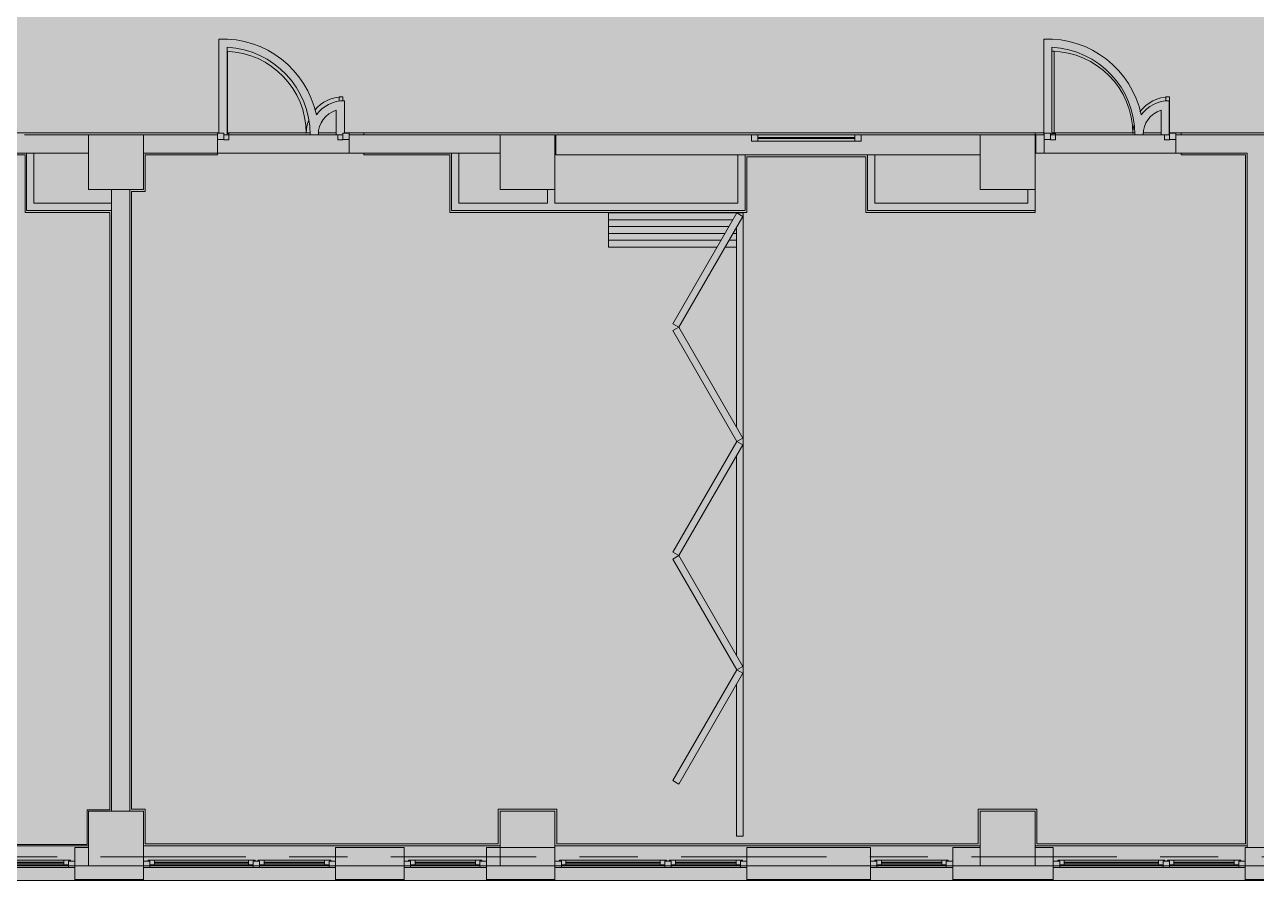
# Model space of a CAD drawing. Header units: millimetres. Extents: x 957 to 217451, y -8553 to 29000.
# Drawn here: x 101901 to 115372, y -258 to 9105 of the extents above; entities that cross this region are included whole.
import ezdxf

# ---------------------------------------------------------------- set-up
doc = ezdxf.new("R2010")
doc.units = ezdxf.units.MM
doc.linetypes.add('Осевая', pattern=[3175, 635, -476.25, 1587.5, -476.25])
doc.layers.add('A-DETL-GENF-3', color=7, linetype='Continuous', lineweight=9, true_color=0xc0c0c0, transparency=0.4)
for name, color, linetype, lineweight, true_color in [('A-DETL-GENF-4', 7, 'Continuous', 5, 0xb7b7b7), ('A-DOOR-5', 7, 'Continuous', 5, 0xb7b7b7), ('A-DOOR-FRAM-5', 7, 'Continuous', 5, 0xb7b7b7), ('A-FLOR-1', 7, 'Continuous', 5, 0xb7b7b7), ('A-GLAZ-3', 7, 'Continuous', 5, 0x737373), ('A-GLAZ-CWMG-4', 7, 'Continuous', 5, 0x737373), ('A-WALL-3', 7, 'Continuous', 5, 0x737373), ('A-WALL-4', 7, 'Continuous', 9, 0x737373), ('I-WALL-3', 7, 'Continuous', 5, 0x737373), ('S-COLS-1', 7, 'Continuous', 5, 0x737373)]:
    doc.layers.add(name, color=color, linetype=linetype, lineweight=lineweight, true_color=true_color)
doc.layers.add('Оси-2', color=7, linetype='Осевая', lineweight=9)

# ---------------------------------------------------------------- blocks, each defined once
blk = doc.blocks.new('120_Окно_СКБ_1Ст - 120_Окно_СКБ_1Ст 900х2500_h_-22445987-3_2_1_птичка')
at = {"layer": 'A-GLAZ-3'}
for p, q in [((-450, -127), (-450, -57)), ((-450, -57), (-380, -57)), ((450, -57), (-450, -57)), ((-380, -127), (-450, -127)), ((-450, -127), (-400, -127)), ((-380, -127), (-400, -127)), ((-400, -127), (-400, -137)), ((-380, -57), (-380, -127)), ((380, -87), (-380, -87)), ((-380, -87), (-380, -127)), ((-330, -137), (-330, -87)), ((-330, -107), (330, -107)), ((330, -117), (-330, -117)), ((330, -137), (330, -87)), ((380, -127), (380, -57)), ((380, -57), (450, -57)), ((380, -127), (380, -87)), ((450, -127), (380, -127)), ((400, -127), (380, -127)), ((400, -127), (450, -127)), ((400, -137), (400, -127)), ((450, -57), (450, -127)), ((-400, -137), (400, -137)), ((400, -137), (-400, -137))]:
    blk.add_line(p, q, dxfattribs=at)
blk = doc.blocks.new('120_Окно_СКБ_2Ст - 120_Окно_СКБ_2Ст 2100х2500 _мал створка СЛЕВА_-V178-3_2_1_птичка')
at = {"layer": 'A-GLAZ-3'}
for p, q in [((-1050, -127), (-1050, -57)), ((-1050, -57), (-980, -57)), ((1050, -57), (-1050, -57)), ((-980, -127), (-1050, -127)), ((-1050, -127), (-1000, -127)), ((-980, -127), (-1000, -127)), ((-1000, -127), (-1000, -137)), ((-980, -57), (-980, -127)), ((-220, -87), (-980, -87)), ((-980, -87), (-980, -127)), ((-930, -137), (-930, -87)), ((-930, -107), (-270, -107)), ((-270, -117), (-930, -117)), ((-270, -137), (-270, -87)), ((-220, -127), (-220, -57)), ((-220, -57), (-150, -57)), ((-220, -127), (-220, -87)), ((-150, -127), (-220, -127)), ((-200, -127), (-220, -127)), ((-200, -127), (-170, -127)), ((-200, -137), (-200, -127)), ((-150, -127), (-170, -127)), ((-170, -127), (-170, -137)), ((-150, -57), (-150, -127)), ((980, -87), (-150, -87)), ((-150, -87), (-150, -127)), ((-100, -137), (-100, -87)), ((-100, -107), (930, -107)), ((930, -117), (-100, -117)), ((930, -137), (930, -87)), ((980, -127), (980, -57)), ((980, -57), (1050, -57)), ((980, -127), (980, -87)), ((1050, -127), (980, -127)), ((1000, -127), (980, -127)), ((1000, -127), (1050, -127)), ((1000, -137), (1000, -127)), ((1050, -57), (1050, -127)), ((-1000, -137), (-200, -137)), ((-200, -137), (-1000, -137)), ((-170, -137), (1000, -137)), ((1000, -137), (-170, -137))]:
    blk.add_line(p, q, dxfattribs=at)
blk = doc.blocks.new('120_Окно_СКБ_1Ст - 120_Окно_СКБ_1Ст 900х2500_h_-20664874-3_2_1_птичка')
at = {"layer": 'A-GLAZ-3'}
for p, q in [((-450, -127), (-450, -57)), ((-450, -57), (-380, -57)), ((450, -57), (-450, -57)), ((-380, -127), (-450, -127)), ((-450, -127), (-400, -127)), ((-380, -127), (-400, -127)), ((-400, -127), (-400, -137)), ((-380, -57), (-380, -127)), ((380, -87), (-380, -87)), ((-380, -87), (-380, -127)), ((-330, -137), (-330, -87)), ((-330, -107), (330, -107)), ((330, -117), (-330, -117)), ((330, -137), (330, -87)), ((380, -127), (380, -57)), ((380, -57), (450, -57)), ((380, -127), (380, -87)), ((450, -127), (380, -127)), ((400, -127), (380, -127)), ((400, -127), (450, -127)), ((400, -137), (400, -127)), ((450, -57), (450, -127)), ((-400, -137), (400, -137)), ((400, -137), (-400, -137))]:
    blk.add_line(p, q, dxfattribs=at)
blk = doc.blocks.new('DOR__перегородка__Прямоугольная - ТП-3_ Вн_ДПГ_6820х3300h-19315679-3_2_1_птичка')
at = {"layer": 'A-DOOR-5'}
for p, q in [((6445, 1474), (6820, 1474)), ((6445, 1474), (6445, 288)), ((6520, 1474), (6520, 244)), ((6595, 1474), (6595, 201)), ((6670, 1474), (6670, 158)), ((6745, 1474), (6745, 114)), ((6820, 1474), (6820, 0)), ((6445, 201), (6445, 75)), ((6520, 158), (6520, 75)), ((0, 75), (0, 0)), ((0, 75), (1664, 75)), ((0, 0), (6820, 0)), ((1814, 75), (1827, 75)), ((1977, 75), (4164, 75)), ((4314, 75), (4325, 75)), ((4475, 75), (6663, 75)), ((6595, 114), (6595, 75)), ((6813, 75), (6820, 75))]:
    blk.add_line(p, q, dxfattribs=at)
at = {"layer": 'A-DOOR-FRAM-5'}
for p, q in [((570, 707), (608, 772)), ((1783, 7), (570, 707)), ((608, 772), (1820, 72)), ((1821, 72), (3033, 772)), ((3071, 707), (1858, 7)), ((3033, 772), (3071, 707)), ((3070, 707), (3107, 772)), ((4282, 7), (3070, 707)), ((3107, 772), (4320, 72)), ((4319, 72), (5532, 772)), ((5569, 707), (4357, 7)), ((5532, 772), (5569, 707)), ((5569, 707), (5607, 772)), ((6781, 7), (5569, 707)), ((5607, 772), (6819, 72)), ((1820, 72), (1783, 7)), ((1858, 7), (1821, 72)), ((4320, 72), (4282, 7)), ((4357, 7), (4319, 72)), ((6819, 72), (6781, 7))]:
    blk.add_line(p, q, dxfattribs=at)
blk = doc.blocks.new('BSC_Колонна _Прямоугольная - 600х600-23286269-3_2_1_птичка')
at = {"layer": 'S-COLS-1'}
for p, q in [((300, 300), (-300, 300)), ((-300, 300), (-300, -300)), ((300, -300), (300, 300)), ((-300, -300), (300, -300))]:
    blk.add_line(p, q, dxfattribs=at)
blk = doc.blocks.new('BSC_Колонна _Прямоугольная - 600х600-20441433-3_2_1_птичка')
at = {"layer": 'S-COLS-1'}
for p, q in [((300, 300), (-300, 300)), ((-300, 300), (-300, -300)), ((300, -300), (300, 300)), ((-300, -300), (300, -300))]:
    blk.add_line(p, q, dxfattribs=at)
blk = doc.blocks.new('120_Окно_СКБ_1Ст - 120_Окно_СКБ_1Ст 400х1200 EI30-24228621-3_2_1_птичка')
at = {"layer": 'A-GLAZ-3'}
for p, q in [((-600, 40), (-600, 110)), ((-600, 110), (-530, 110)), ((600, 110), (-600, 110)), ((-530, 40), (-600, 40)), ((-600, 40), (600, 40)), ((-530, 110), (-530, 40)), ((530, 80), (-530, 80)), ((530, 70), (-530, 70)), ((530, 40), (530, 110)), ((530, 110), (600, 110)), ((600, 40), (530, 40)), ((600, 110), (600, 40))]:
    blk.add_line(p, q, dxfattribs=at)
blk = doc.blocks.new('Прямоугольный импост - 50 x 70 мм-31927764-3_2_1_птичка')
at = {"layer": 'A-GLAZ-CWMG-4'}
for p, q in [((-70, 35), (0, 35)), ((-70, -35), (-70, 35)), ((0, 35), (0, -35)), ((0, -35), (-70, -35))]:
    blk.add_line(p, q, dxfattribs=at)
blk = doc.blocks.new('Дверь_Витражная_остекление_ - ДВН_ДАО_Главный вход_1200 в свету Д-22 _п_-31928779-3_2_1_птичка')
at = {"layer": 'A-DETL-GENF-4'}
for p, q in [((-610, 30), (-610, 930)), ((650, 430), (610, 430)), ((610, 430), (610, 384)), ((650, 387), (650, 430)), ((-595, 30), (-615, 30)), ((-595, -40), (-595, 30)), ((595, -40), (595, 16)), ((-650, -40), (-595, -40)), ((650, -40), (595, -40))]:
    blk.add_line(p, q, dxfattribs=at)
at = {"layer": 'A-DOOR-5'}
blk.add_line((650, 430), (650, 387), dxfattribs=at)
for centre, radius, start, end in [((-650, 30), 900, 360, 87.7416), ((650, 30), 400, 90, 140.1159), ((650, 30), 400, 158.7261, 180)]:
    blk.add_arc(centre, radius, start, end, dxfattribs=at)
blk = doc.blocks.new('Прямоугольный импост - 50 x 70 мм-31701779-3_2_1_птичка')
at = {"layer": 'A-GLAZ-CWMG-4'}
for p, q in [((0, 35), (-70, 35)), ((-70, 35), (-70, -35)), ((0, -35), (0, 35)), ((-70, -35), (0, -35))]:
    blk.add_line(p, q, dxfattribs=at)
blk = doc.blocks.new('Дверь_Витражная_остекление_ - ДВН_ДАО_Главный вход_1200 в свету Д-22 _п_-V311-3_2_1_птичка')
at = {"layer": 'A-DETL-GENF-4'}
for p, q in [((-610, 930), (-636, 930)), ((-610, 30), (-610, 930)), ((650, 430), (610, 430)), ((610, 430), (610, 386)), ((650, 35), (650, 430)), ((-636, 30), (-610, 30)), ((-595, 30), (-636, 30)), ((-595, -40), (-595, 30)), ((595, -40), (595, 16)), ((-650, -40), (-595, -40)), ((650, -40), (595, -40))]:
    blk.add_line(p, q, dxfattribs=at)
at = {"layer": 'A-DOOR-5'}
blk.add_line((650, 430), (650, 35), dxfattribs=at)
for centre, radius, start, end in [((-650, 30), 900, 360, 89.1007), ((650, 30), 400, 90, 144.0144), ((650, 30), 400, 167.5043, 180)]:
    blk.add_arc(centre, radius, start, end, dxfattribs=at)

msp = doc.modelspace()

# ---------------------------------------------------------------- hatches: boundary and pattern name
at = {"layer": 'A-DETL-GENF-3'}
h = msp.add_hatch(color=256, dxfattribs=at)
h.paths.add_polyline_path([(98732.6, -258), (128750.9, -253), (128750.9, 15358), (90172.9, 15358), (90172.9, -258), (98700.6, -258)])
h.paths.add_polyline_path([(93675.9, 7680), (93675.9, 7730), (93665.9, 7730), (93665.9, 7760), (93710.9, 7760), (93710.9, 7908), (93780.9, 7908), (93780.9, 7900), (93725.9, 7900), (93725.9, 7680), (93780.9, 7680), (93780.9, 7672), (93710.9, 7672), (93710.9, 7680), (93698.8, 7680)])
h.paths.add_polyline_path([(93625.9, 6780), (93625.9, 7680), (93675.9, 7680), (93675.9, 6780)])
h.paths.add_polyline_path([(92425.9, 7280), (92375.9, 7280), (92375.9, 7680), (92425.9, 7680), (92425.9, 7288.3)])
h.paths.add_polyline_path([(117880.9, 7672), (117865.9, 7672), (117865.9, 7820), (117845.9, 7820), (117845.9, 7860), (117855.9, 7860), (117855.9, 7900), (117865.9, 7900), (117865.9, 7908), (117935.9, 7908), (117935.9, 7900), (117880.9, 7900), (117880.9, 7680), (117935.9, 7680), (117935.9, 7672), (117905.9, 7672)])
h.paths.add_polyline_path([(116805.9, 7672), (116775.9, 7672), (116775.9, 7680), (116830.9, 7680), (116830.9, 7900), (116775.9, 7900), (116775.9, 7908), (116845.9, 7908), (116845.9, 7900), (116855.9, 7900), (116855.9, 7860), (116865.9, 7860), (116865.9, 7820), (116845.9, 7820), (116845.9, 7672), (116830.9, 7672)])
h.paths.add_polyline_path([(92317.9, 7672), (92270.9, 7672), (92270.9, 7680), (92325.9, 7684.1), (92325.9, 7900), (92270.9, 7900), (92270.9, 7908), (92340.9, 7906.5), (92340.9, 7760), (92385.9, 7760), (92385.9, 7730), (92375.9, 7730), (92375.9, 7680), (92340.9, 7674.8), (92340.9, 7672), (92325.9, 7672)])
h.paths.add_polyline_path([(116875.9, 7900), (116855.9, 7900), (116855.9, 8900), (116895.9, 8900), (116895.9, 7900)])
h.paths.add_polyline_path([(107300.9, 10900), (107300.9, 10940), (107290.9, 10940), (107290.9, 10980), (107310.9, 10980), (107310.9, 11108), (107380.9, 11108), (107380.9, 11100), (107325.9, 11100), (107325.9, 10900), (107380.9, 10900), (107380.9, 10892), (107310.9, 10892), (107310.9, 10900)])
h.paths.add_polyline_path([(107286.3, 10050), (107260.9, 10050), (107260.9, 10900), (107300.9, 10899.9), (107300.9, 10050)])
h.paths.add_polyline_path([(105751.8, 10050), (105711.8, 10050), (105711.8, 10900), (105751.8, 10899.9), (105751.8, 10064.1)])
h.paths.add_polyline_path([(106440.9, 10892), (106370.9, 10892), (106370.9, 10900), (106425.9, 10900), (106425.9, 11100), (106370.9, 11100), (106370.9, 11108), (106440.9, 11108), (106440.9, 10980), (106460.9, 10980), (106460.9, 10940), (106450.9, 10940), (106450.9, 10900), (106440.9, 10899.9)])
h.paths.add_polyline_path([(105773.9, 10892), (105761.8, 10892), (105761.8, 10900), (105751.8, 10901.4), (105751.8, 10940), (105741.8, 10940), (105741.8, 10980), (105761.8, 10980), (105761.8, 11108), (105831.8, 11108), (105831.8, 11100), (105776.8, 11100), (105776.8, 10900), (105831.8, 10900), (105831.8, 10892), (105774.8, 10892)])
h.paths.add_polyline_path([(104821.8, 10892), (104821.8, 10900), (104876.8, 10901.4), (104876.8, 11100), (104821.8, 11100), (104821.8, 11108), (104891.8, 11108), (104891.8, 10980), (104911.8, 10980), (104911.8, 10940), (104901.8, 10940), (104901.8, 10900), (104891.8, 10899.9), (104891.8, 10892), (104851.8, 10892)])
h.paths.add_polyline_path([(103482.1, 11175), (103402.1, 11175), (103402.1, 11200), (103442.1, 11200), (103442.1, 11210), (103482.1, 11210), (103482.1, 11200)])
h.paths.add_polyline_path([(103382.1, 11760), (102802.1, 11760), (102802.1, 11800), (103402.1, 11800), (103402.1, 11760)])
h.paths.add_polyline_path([(103482.1, 11790), (103442.1, 11790), (103442.1, 11800), (103402.1, 11800), (103402.1, 11825), (103482.1, 11825), (103482.1, 11800)])
h.paths.add_polyline_path([(103402.1, 12055), (103402.1, 12080), (103442.1, 12080), (103442.1, 12090), (103482.1, 12090), (103482.1, 12055)])
h.paths.add_polyline_path([(102802.1, 12640), (102802.1, 12680), (103402.1, 12680), (103402.1, 12640), (103382.1, 12640)])
h.paths.add_polyline_path([(103482.1, 12670), (103442.1, 12670), (103442.1, 12680), (103402.1, 12680), (103402.1, 12705), (103482.1, 12705), (103482.1, 12680)])
h.paths.add_polyline_path([(103482.1, 12935), (103402.1, 12935), (103402.1, 12960), (103442.1, 12960), (103442.1, 12970), (103482.1, 12970), (103482.1, 12960)])
h.paths.add_polyline_path([(102802.1, 13520), (102802.1, 13560), (103402.1, 13560), (103402.1, 13520), (103382.1, 13520)])
h.paths.add_polyline_path([(103482.1, 13550), (103442.1, 13550), (103442.1, 13560), (103402.1, 13560), (103402.1, 13585), (103482.1, 13585), (103482.1, 13560)])
h.paths.add_polyline_path([(103482.1, 13844.9), (103402.1, 13844.9), (103402.1, 13869.9), (103442.1, 13869.9), (103442.1, 13879.9), (103482.1, 13879.9), (103482.1, 13869.9)])
h.paths.add_polyline_path([(103382.1, 14429.9), (102802.1, 14429.9), (102802.1, 14469.9), (103402.1, 14469.9), (103402.1, 14429.9), (103382.1, 14429.9)])
h.paths.add_polyline_path([(103458.1, 14459.9), (103442.1, 14459.9), (103442.1, 14469.9), (103402.1, 14469.9), (103402.1, 14494.9), (103482.1, 14494.9), (103482.1, 14459.9)])

# ---------------------------------------------------------------- linework, layer by layer
at = {"layer": 'A-FLOR-1'}
for p, q in [((104025.1, 8947.1), (104025.1, 7919)), ((113045.8, 8947.1), (113045.8, 7900)), ((104115.1, 7900), (104115.1, 8856.8)), ((113135.8, 7900), (113135.8, 8856.8)), ((105399.2, 7919), (105399.2, 8271.9)), ((114419.9, 7900), (114419.9, 8271.9)), ((105309.2, 8169.4), (105309.2, 7900)), ((114329.9, 8169.4), (114329.9, 7900)), ((104025.1, 7920), (96970.9, 7920)), ((104080.2, 7900), (104115.1, 7900)), ((104115.1, 7920), (105022.1, 7920)), ((105023.2, 7900), (105113.2, 7900)), ((105115.1, 7920), (105309.2, 7920)), ((105309.2, 7900), (105380.2, 7900)), ((105610.2, 7920), (105399.2, 7920)), ((113045.8, 7920), (105610.2, 7920)), ((105610.2, 7900), (105610.2, 7920)), ((112950.9, 7920), (112950.9, 7900)), ((113121.9, 7900), (113135.8, 7900)), ((113135.8, 7920), (114042.8, 7920)), ((114043.9, 7900), (114133.9, 7900)), ((114135.8, 7920), (114329.9, 7920)), ((114329.9, 7900), (114419.9, 7900)), ((116855.9, 7920), (114419.9, 7920)), ((114550.9, 7900), (114550.9, 7920)), ((101905.9, 7680.5), (101095.9, 7680.5)), ((101905.9, 7050.5), (101905.9, 7680.5)), ((104010.2, 7680), (103220.9, 7680)), ((103220.9, 7680), (103220.9, 7280)), ((104010.2, 7700), (104010.2, 7680)), ((105610.2, 7680), (105610.2, 7700)), ((106550.9, 7680), (105610.2, 7680)), ((106550.9, 7050), (106550.9, 7680)), ((114550.9, 7680), (114550.9, 7700)), ((115251.6, 7680), (114550.9, 7680)), ((115251.6, 140), (115251.6, 7680)), ((111099.9, 7660), (109800.9, 7660)), ((109800.9, 7660), (109800.9, 7050)), ((111099.9, 7050), (111099.9, 7660)), ((103220.9, 7280), (103070.9, 7280)), ((103070.9, 7280), (103070.9, 520)), ((102830.9, 7050.5), (101905.9, 7050.5)), ((102830.9, 515.5), (102830.9, 7050.5)), ((109800.9, 7050), (106550.9, 7050)), ((112950.9, 7050), (111099.9, 7050)), ((112950.9, 7070), (112950.9, 7050)), ((102585.9, 135.5), (102585.9, 515.5)), ((102585.9, 515.5), (102830.9, 515.5)), ((103070.9, 520), (103220.9, 520)), ((103220.9, 520), (103220.9, 140)), ((107080.9, 140), (107080.9, 520)), ((107080.9, 520), (107720.9, 520)), ((107720.9, 520), (107720.9, 140)), ((112330.9, 140), (112330.9, 520)), ((112330.9, 520), (112970.9, 520)), ((112970.9, 520), (112970.9, 140)), ((98720.9, 135.5), (102585.9, 135.5)), ((103220.9, 140), (107080.9, 140)), ((107720.9, 140), (112330.9, 140)), ((112970.9, 140), (115251.6, 140))]:
    msp.add_line(p, q, dxfattribs=at)
for centre, radius, start, end in [((104068.2, 7903), 1045, 11.78406, 92.36409), ((113088.9, 7903), 1045, 11.78406, 92.36409), ((104068.2, 7903), 955, 359.82001, 87.18541), ((113088.9, 7903), 955, 359.82001, 87.18541), ((105392.2, 7903), 369, 88.91556, 144.66492), ((114412.9, 7903), 369, 88.91556, 144.66492), ((105392.2, 7903), 279, 107.31049, 180.6161), ((114412.9, 7903), 279, 107.31049, 180.6161)]:
    msp.add_arc(centre, radius, start, end, dxfattribs=at)
at = {"layer": 'A-WALL-3'}
for p, q in [((102600.9, 100), (102450.9, 100)), ((102450.9, 100), (102450.9, -258)), ((102600.9, -100), (102600.9, 100)), ((106050.9, 100), (105300.9, 100)), ((105300.9, 100), (105300.9, -258)), ((106050.9, -258), (106050.9, 100)), ((107700.9, 100), (106950.9, 100)), ((106950.9, 100), (106950.9, -258)), ((107700.9, -258), (107700.9, 100)), ((111150.9, 100), (109800.9, 100)), ((109800.9, 100), (109800.9, -258)), ((111150.9, -258), (111150.9, 100)), ((112350.9, 100), (112050.9, 100)), ((112050.9, 100), (112050.9, -258)), ((113150.9, 100), (112950.9, 100)), ((113150.9, -258), (113150.9, 100)), ((115271.6, 100), (115250.9, 100)), ((115250.9, 100), (115250.9, -258)), ((101550.9, -100), (102450.9, -100)), ((102600.9, -100), (103200.9, -100)), ((103200.9, -258), (103200.9, -100)), ((106050.9, -100), (106950.9, -100)), ((107700.9, -100), (109800.9, -100)), ((111150.9, -100), (112050.9, -100)), ((113150.9, -100), (115250.9, -100)), ((90172.9, -258), (120423.7, -258))]:
    msp.add_line(p, q, dxfattribs=at)
at = {"layer": 'A-WALL-4'}
for p, q in [((102000.9, 7700), (101920.9, 7700)), ((106650.9, 7700), (106570.9, 7700)), ((109780.9, 7680), (109700.9, 7680)), ((111199.9, 7680), (111119.9, 7680)), ((102850.9, 7070), (102850.9, 7150)), ((115271.6, 100), (115471.6, 100)), ((102450.9, -100), (102600.9, -100)), ((105300.9, -100), (106050.9, -100)), ((106950.9, -100), (107700.9, -100)), ((109800.9, -100), (111150.9, -100)), ((112050.9, -100), (112350.9, -100)), ((112950.9, -100), (113150.9, -100)), ((115250.9, -100), (116000.9, -100)), ((102450.9, -250), (103200.9, -250)), ((102450.9, -253), (103200.9, -253)), ((105300.9, -250), (106050.9, -250)), ((105300.9, -253), (106050.9, -253)), ((106950.9, -250), (107700.9, -250)), ((106950.9, -253), (107700.9, -253)), ((109800.9, -250), (111150.9, -250)), ((109800.9, -253), (111150.9, -253)), ((112050.9, -250), (113150.9, -250)), ((112050.9, -253), (113150.9, -253)), ((115250.9, -250), (116850.6, -250)), ((115250.9, -253), (116850.6, -253))]:
    msp.add_line(p, q, dxfattribs=at)
at = {"layer": 'I-WALL-3'}
for p, q in [((102600.9, 7900), (101900.9, 7900)), ((104010.2, 7900), (103200.9, 7900)), ((104010.2, 7700), (104010.2, 7900)), ((104115.1, 7900), (105023.2, 7900)), ((105113.2, 7900), (105309.2, 7900)), ((107100.9, 7900), (105450.2, 7900)), ((105450.2, 7900), (105450.2, 7700)), ((109850.4, 7900), (107710.9, 7900)), ((107710.9, 7900), (107710.9, 7680)), ((112350.9, 7900), (111050.4, 7900)), ((113051.9, 7900), (112960.9, 7900)), ((112960.9, 7900), (112960.9, 7700)), ((113051.9, 7700), (113051.9, 7900)), ((113135.8, 7900), (114043.9, 7900)), ((114133.9, 7900), (114329.9, 7900)), ((116000.9, 7900), (114491.9, 7900)), ((114491.9, 7900), (114491.9, 7700)), ((101080.9, 7700), (101920.9, 7700)), ((101920.9, 7700), (101920.9, 7070)), ((102000.9, 7700), (102600.9, 7700)), ((102000.9, 7150), (102000.9, 7700)), ((106570.9, 7700), (103200.9, 7700)), ((106570.9, 7700), (106570.9, 7070)), ((106650.9, 7700), (107100.9, 7700)), ((106650.9, 7150), (106650.9, 7700)), ((107710.9, 7680), (109700.9, 7680)), ((109700.9, 7680), (109700.9, 7150)), ((109780.9, 7070), (109780.9, 7680)), ((109780.9, 7680), (111119.9, 7680)), ((111119.9, 7680), (111119.9, 7070)), ((111199.9, 7150), (111199.9, 7680)), ((111199.9, 7680), (112350.9, 7680)), ((115271.6, 7700), (112960.9, 7700)), ((115271.6, 7700), (115271.6, 100)), ((102850.9, 7300), (102850.9, 7150)), ((103050.9, 500), (103050.9, 7300)), ((107620.9, 7300), (107620.9, 7150)), ((107700.9, 7150), (107700.9, 7300)), ((112870.9, 7300), (112870.9, 7150)), ((112950.9, 7070), (112950.9, 7300)), ((102850.9, 7150), (102000.9, 7150)), ((107620.9, 7150), (106650.9, 7150)), ((109700.9, 7150), (107700.9, 7150)), ((112870.9, 7150), (111199.9, 7150)), ((101920.9, 7070), (102850.9, 7070)), ((102850.9, 7070), (102850.9, 500)), ((106570.9, 7070), (109780.9, 7070)), ((111119.9, 7070), (112950.9, 7070)), ((102850.9, 500), (103050.9, 500)), ((98700.9, 120), (102600.9, 120)), ((103200.9, 120), (107100.9, 120)), ((107700.9, 120), (112350.9, 120)), ((112950.9, 120), (115272.2, 120)), ((105300.9, -100), (103200.9, -100))]:
    msp.add_line(p, q, dxfattribs=at)
at = {"layer": 'S-COLS-1'}
for p, q in [((102850.9, 500), (102600.9, 500)), ((102600.9, 500), (102600.9, 100)), ((103050.9, 500), (102850.9, 500)), ((103200.9, 500), (103050.9, 500)), ((103200.9, -100), (103200.9, 500)), ((107700.9, 500), (107100.9, 500)), ((107100.9, 500), (107100.9, -100)), ((107700.9, -100), (107700.9, 500)), ((102600.9, 100), (102600.9, -100)), ((102600.9, -100), (103200.9, -100)), ((107100.9, -100), (107700.9, -100))]:
    msp.add_line(p, q, dxfattribs=at)
at = {"layer": 'Оси-2'}
msp.add_line((98445.4, 0), (116700.9, 0), dxfattribs=at)

# ---------------------------------------------------------------- block references
at = {"layer": 'A-DOOR-5'}
for name, p in [('Дверь_Витражная_остекление_ - ДВН_ДАО_Главный вход_1200 в свету Д-22 _п_-31928779-3_2_1_птичка', (104730.2, 7884)), ('Дверь_Витражная_остекление_ - ДВН_ДАО_Главный вход_1200 в свету Д-22 _п_-V311-3_2_1_птичка', (113771.9, 7884))]:
    msp.add_blockref(name, p, dxfattribs=at)
at = {"layer": 'A-DOOR-5', "rotation": 89.99999999999955}
msp.add_blockref('DOR__перегородка__Прямоугольная - ТП-3_ Вн_ДПГ_6820х3300h-19315679-3_2_1_птичка', (109760.9, 225), dxfattribs=at)
at = {"layer": 'A-GLAZ-3'}
msp.add_blockref('120_Окно_СКБ_1Ст - 120_Окно_СКБ_1Ст 400х1200 EI30-24228621-3_2_1_птичка', (110450.4, 7790), dxfattribs=at)
at = {"layer": 'A-GLAZ-3', "rotation": 180}
for name, p in [('120_Окно_СКБ_1Ст - 120_Окно_СКБ_1Ст 900х2500_h_-22445987-3_2_1_птичка', (102000.9, -175)), ('120_Окно_СКБ_2Ст - 120_Окно_СКБ_2Ст 2100х2500 _мал створка СЛЕВА_-V178-3_2_1_птичка', (104250.9, -175)), ('120_Окно_СКБ_1Ст - 120_Окно_СКБ_1Ст 900х2500_h_-22445987-3_2_1_птичка', (106500.9, -175)), ('120_Окно_СКБ_2Ст - 120_Окно_СКБ_2Ст 2100х2500 _мал створка СЛЕВА_-V178-3_2_1_птичка', (108750.9, -175)), ('120_Окно_СКБ_1Ст - 120_Окно_СКБ_1Ст 900х2500_h_-20664874-3_2_1_птичка', (111600.9, -175)), ('120_Окно_СКБ_2Ст - 120_Окно_СКБ_2Ст 2100х2500 _мал створка СЛЕВА_-V178-3_2_1_птичка', (114200.9, -175))]:
    msp.add_blockref(name, p, dxfattribs=at)
at = {"layer": 'A-GLAZ-CWMG-4', "rotation": 180}
for p in [(104010.2, 7884), (113051.9, 7884)]:
    msp.add_blockref('Прямоугольный импост - 50 x 70 мм-31701779-3_2_1_птичка', p, dxfattribs=at)
at = {"layer": 'A-GLAZ-CWMG-4', "extrusion": (0, 0, -1), "rotation": 180}
for p in [(-105450.2, 7884), (-114491.9, 7884)]:
    msp.add_blockref('Прямоугольный импост - 50 x 70 мм-31927764-3_2_1_птичка', p, dxfattribs=at)
at = {"layer": 'S-COLS-1'}
for name, p in [('BSC_Колонна _Прямоугольная - 600х600-20441433-3_2_1_птичка', (102900.9, 7600)), ('BSC_Колонна _Прямоугольная - 600х600-20441433-3_2_1_птичка', (107400.9, 7600)), ('BSC_Колонна _Прямоугольная - 600х600-23286269-3_2_1_птичка', (112650.9, 7600)), ('BSC_Колонна _Прямоугольная - 600х600-23286269-3_2_1_птичка', (112650.9, 200))]:
    msp.add_blockref(name, p, dxfattribs=at)

doc.saveas('drawing.dxf')
